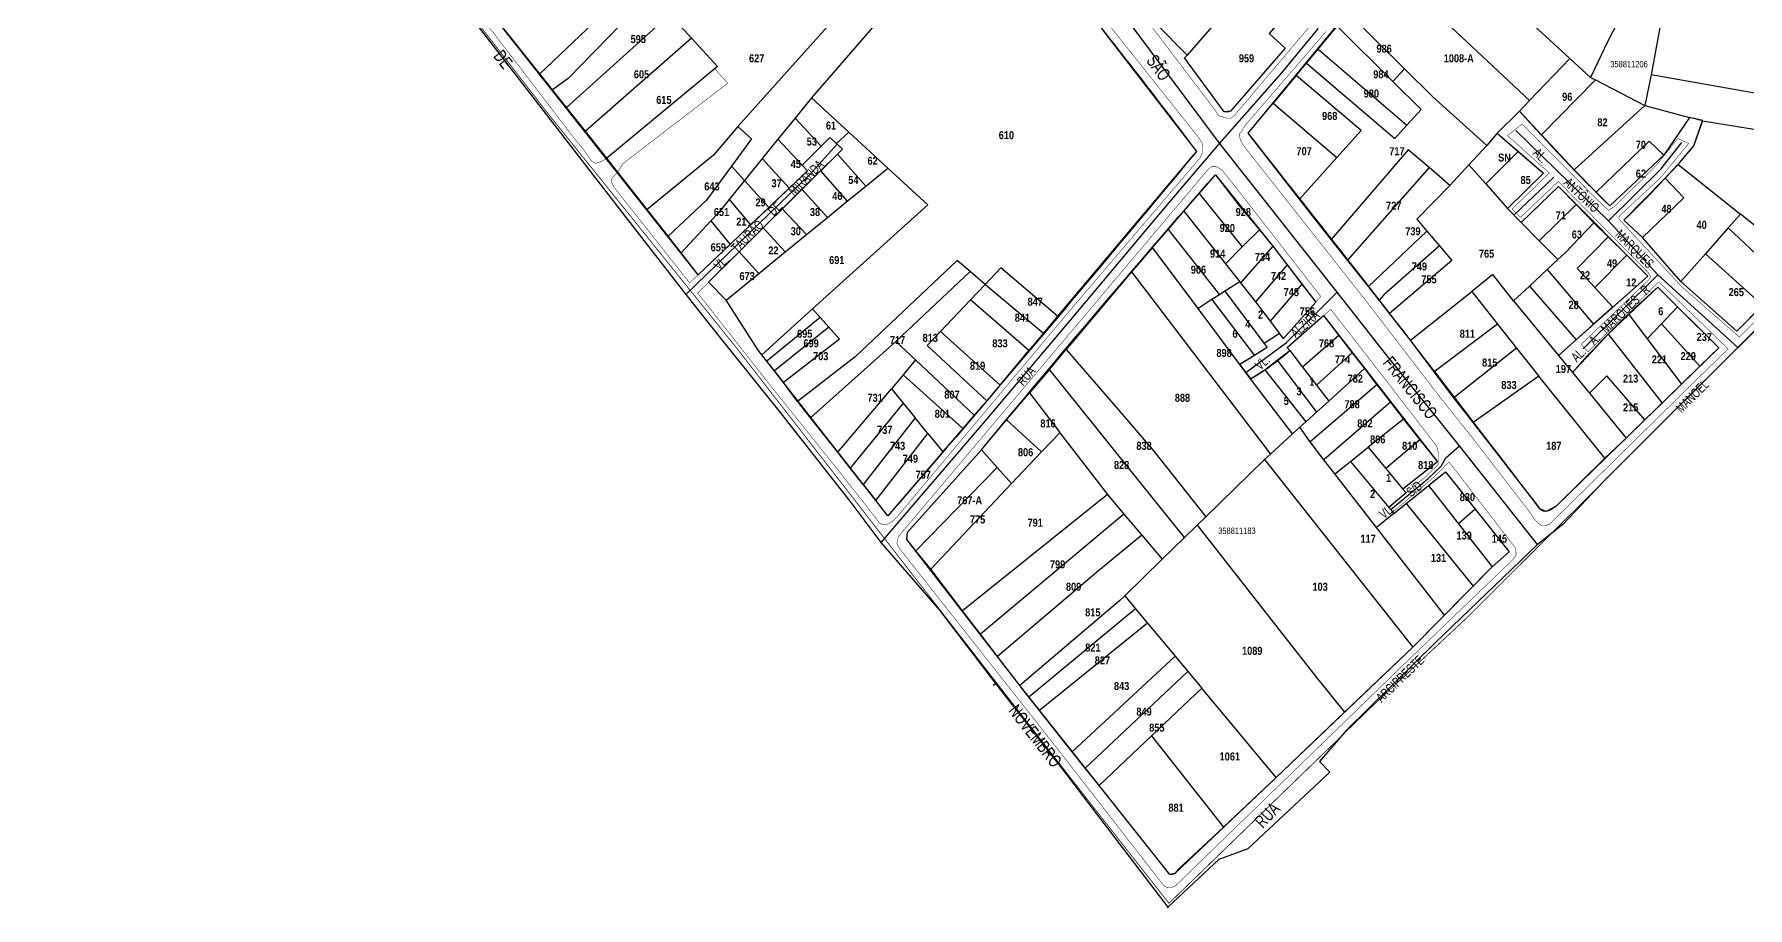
# Model space of a CAD drawing. Extents: x 200120 to 201962, y 4837541 to 4839252.
# Drawn here: x 200120 to 200655, y 4838276 to 4838549 of the extents above; entities that cross this region are included whole.
import ezdxf
from ezdxf.enums import TextEntityAlignment as Align

# ---------------------------------------------------------------- set-up
doc = ezdxf.new("R2010")
doc.units = 0
doc.header["$LTSCALE"] = 3
doc.header["$MEASUREMENT"] = 0
doc.linetypes.add('PHANTOMX2', pattern=[5, 2.5, -0.5, 0.5, -0.5, 0.5, -0.5])
for name, color, linetype in [('CD-MALHA-LOTES', 40, 'CONTINUOUS'), ('CD_TXT_QUADRA', 7, 'CONTINUOUS'), ('LM-LIM-SETOR-FISCAL', 7, 'CONTINUOUS'), ('RU-QUADRAS', 210, 'CONTINUOUS'), ('SV-EIXO-RUA-N-PAV', 6, 'CONTINUOUS'), ('SV-EIXO-RUA-PAV', 20, 'CONTINUOUS'), ('SV-RUA-NAO-PAV-S-GUIA-C-GUIA', 7, 'PHANTOMX2'), ('SV-RUA-PAVIM-S-GUIA-C-GUIA', 7, 'CONTINUOUS'), ('SV-TXT-RUA-N-PAV-S-GUIA-C-GUIA', 7, 'CONTINUOUS'), ('SV-TXT-RUA-PAV-S-GUIA-C-GUIA', 7, 'CONTINUOUS'), ('SV-VIAS-EM-CONSTR', 7, 'CONTINUOUS'), ('Th_NmrPort', 1, 'CONTINUOUS')]:
    doc.layers.add(name, color=color, linetype=linetype)
doc.styles.add('ARIAL', font='ARIAL.TTF')
doc.styles.get("Standard").update_dxf_attribs({"font": 'swisscbo.ttf'})
doc.linetypes.add('Limite', pattern='A,20,-3,[130,ltypeshp.shx,S=6.35,R=0,X=0,Y=0],-3,20', length=46)

msp = doc.modelspace()

# ---------------------------------------------------------------- linework, layer by layer
at = {"layer": 'CD-MALHA-LOTES', "linetype": 'Continuous'}
for p, q in [((200419.48, 4838594.14), (200362.97, 4838528.96)), ((200388.71, 4838574.35), (200339.98, 4838519.97)), ((200314.74, 4838571.3), (200278.13, 4838536.49)), ((200543.22, 4838569.46), (200587.32, 4838528.11)), ((200318.55, 4838567.39), (200286.97, 4838534.94)), ((200318.71, 4838554.97), (200286.51, 4838525.97)), ((200318.71, 4838554.97), (200325.57, 4838547.55)), ((200489.4, 4838552.7), (200480.41, 4838542.25)), ((200530.65, 4838555.44), (200548.26, 4838538.01)), ((200586.15, 4838553.88), (200599.91, 4838541.27)), ((200617.32, 4838557.29), (200611.9, 4838546.87)), ((200629.17, 4838557.11), (200625.28, 4838536.18)), ((200278.13, 4838536.49), (200267.05, 4838550.35)), ((200325.57, 4838547.55), (200292.39, 4838518.57)), ((200325.57, 4838547.55), (200333.7, 4838538.74)), ((200453.92, 4838550.19), (200483.26, 4838512.21)), ((200480.41, 4838542.25), (200470.34, 4838552.41)), ((200505.99, 4838549.01), (200510.95, 4838544.43)), ((200521.26, 4838544.18), (200527.23, 4838551.34)), ((200527.23, 4838551.34), (200544.57, 4838534.1)), ((200479.58, 4838541.48), (200480.41, 4838542.25)), ((200510.95, 4838544.43), (200493.94, 4838524.76)), ((200517.64, 4838539.82), (200521.26, 4838544.18)), ((200521.26, 4838544.18), (200549.03, 4838520.4)), ((200611.9, 4838546.87), (200606.38, 4838535.34)), ((200282.1, 4838531.5), (200278.13, 4838536.49)), ((200333.7, 4838538.74), (200299.09, 4838510.13)), ((200491.91, 4838524.58), (200479.58, 4838541.48)), ((200514.38, 4838535.91), (200517.64, 4838539.82)), ((200517.64, 4838539.82), (200545.29, 4838516.27)), ((200544.57, 4838534.1), (200548.26, 4838538.01)), ((200548.26, 4838538.01), (200557.08, 4838529.28)), ((200599.91, 4838541.27), (200587.32, 4838528.11)), ((200599.91, 4838541.27), (200606.38, 4838535.34)), ((200286.97, 4838534.94), (200282.1, 4838531.5)), ((200286.51, 4838525.97), (200282.1, 4838531.5)), ((200514.38, 4838535.91), (200507.23, 4838527.33)), ((200534.69, 4838518.74), (200514.38, 4838535.91)), ((200553.45, 4838525.28), (200544.57, 4838534.1)), ((200607.88, 4838534.54), (200591.1, 4838517.37)), ((200606.38, 4838535.34), (200607.88, 4838534.54)), ((200607.88, 4838534.54), (200623.39, 4838526.58)), ((200625.28, 4838536.18), (200623.39, 4838526.58)), ((200698.87, 4838523.05), (200625.28, 4838536.18)), ((200292.39, 4838518.57), (200286.51, 4838525.97)), ((200362.97, 4838528.96), (200357.87, 4838522.65)), ((200374.64, 4838518.24), (200362.97, 4838528.96)), ((200499.41, 4838517.94), (200507.23, 4838527.33)), ((200507.23, 4838527.33), (200527.1, 4838510.31)), ((200557.08, 4838529.28), (200574.03, 4838514.09)), ((200587.32, 4838528.11), (200584.18, 4838524.83)), ((200623.39, 4838526.58), (200601.26, 4838506.43)), ((200623.39, 4838526.58), (200637.29, 4838522.8)), ((200357.87, 4838522.65), (200352.55, 4838516.06)), ((200357.87, 4838522.65), (200366.07, 4838513.87)), ((200493.01, 4838524.49), (200491.91, 4838524.58)), ((200493.94, 4838524.76), (200493.01, 4838524.49)), ((200545.29, 4838516.27), (200549.03, 4838520.4)), ((200549.03, 4838520.4), (200553.45, 4838525.28)), ((200584.18, 4838524.83), (200577.23, 4838517.9)), ((200591.1, 4838517.37), (200584.18, 4838524.83)), ((200637.29, 4838522.8), (200629.28, 4838511.03)), ((200641.4, 4838521.82), (200637.29, 4838522.8)), ((200638.67, 4838513.93), (200641.4, 4838521.82)), ((200641.4, 4838521.82), (200695.64, 4838512.85)), ((200299.09, 4838510.13), (200292.39, 4838518.57)), ((200339.98, 4838519.97), (200332.43, 4838511.05)), ((200344.26, 4838516.16), (200338.01, 4838507.65)), ((200339.98, 4838519.97), (200344.26, 4838516.16)), ((200352.55, 4838516.06), (200347.64, 4838509.99)), ((200352.55, 4838516.06), (200360.08, 4838507.96)), ((200368.77, 4838516.53), (200366.07, 4838513.87)), ((200370.83, 4838514.74), (200368.77, 4838516.53)), ((200374.64, 4838518.24), (200370.83, 4838514.74)), ((200386.86, 4838507.01), (200374.64, 4838518.24)), ((200515.44, 4838497.35), (200499.41, 4838517.94)), ((200527.1, 4838510.31), (200534.69, 4838518.74)), ((200577.23, 4838517.9), (200574.03, 4838514.09)), ((200577.23, 4838517.9), (200583.79, 4838512.17)), ((200601.26, 4838506.43), (200591.1, 4838517.37)), ((200624.65, 4838515.43), (200608.16, 4838499.55)), ((200629.28, 4838511.03), (200624.65, 4838515.43)), ((200311.7, 4838494.12), (200299.09, 4838510.13)), ((200332.43, 4838511.05), (200311.7, 4838494.12)), ((200347.64, 4838509.99), (200342.1, 4838503.13)), ((200347.64, 4838509.99), (200356.09, 4838500.76)), ((200366.07, 4838513.87), (200360.08, 4838507.96)), ((200365.79, 4838506.12), (200371.11, 4838511.41)), ((200372.66, 4838512.95), (200370.83, 4838514.74)), ((200371.11, 4838511.41), (200372.66, 4838512.95)), ((200371.11, 4838511.41), (200379.98, 4838501.39)), ((200481.59, 4838510.28), (200439.9, 4838460.82)), ((200483.26, 4838512.21), (200481.59, 4838510.28)), ((200527.1, 4838510.31), (200515.44, 4838497.35)), ((200549.45, 4838512.73), (200525.35, 4838484.72)), ((200555.97, 4838507.16), (200549.45, 4838512.73)), ((200574.03, 4838514.09), (200568.39, 4838508)), ((200583.79, 4838512.17), (200573.63, 4838502.07)), ((200583.79, 4838512.17), (200591.71, 4838505.48)), ((200612.37, 4838495.21), (200629.28, 4838511.03)), ((200633.75, 4838508.19), (200638.67, 4838513.93)), ((200338.01, 4838507.65), (200330.21, 4838497.04)), ((200338.01, 4838507.65), (200342.1, 4838503.13)), ((200361.76, 4838506.15), (200356.09, 4838500.76)), ((200360.03, 4838500.4), (200365.79, 4838506.12)), ((200360.08, 4838507.96), (200361.76, 4838506.15)), ((200365.79, 4838506.12), (200374.2, 4838496.67)), ((200379.98, 4838501.39), (200386.86, 4838507.01)), ((200386.86, 4838507.01), (200399.32, 4838495.56)), ((200484.08, 4838499.07), (200489.17, 4838504.95)), ((200489.17, 4838504.95), (200496.79, 4838495.06)), ((200555.97, 4838507.16), (200530.5, 4838478.25)), ((200562.47, 4838501.6), (200555.97, 4838507.16)), ((200568.39, 4838508), (200562.47, 4838501.6)), ((200573.63, 4838502.07), (200568.39, 4838508)), ((200591.71, 4838505.48), (200580.42, 4838494.38)), ((200608.16, 4838499.55), (200601.26, 4838506.43)), ((200629.73, 4838503.86), (200633.75, 4838508.19)), ((200633.75, 4838508.19), (200653.2, 4838492.67)), ((200342.1, 4838503.13), (200337.33, 4838497.22)), ((200342.1, 4838503.13), (200349.71, 4838494.71)), ((200356.09, 4838500.76), (200349.71, 4838494.71)), ((200353.9, 4838494.31), (200360.03, 4838500.4)), ((200360.03, 4838500.4), (200367.99, 4838491.59)), ((200374.2, 4838496.67), (200379.98, 4838501.39)), ((200479.29, 4838493.54), (200484.08, 4838499.07)), ((200484.08, 4838499.07), (200497.6, 4838482.39)), ((200562.47, 4838501.6), (200558.08, 4838497.12)), ((200573.63, 4838502.07), (200580.42, 4838494.38)), ((200584.67, 4838490.07), (200596.32, 4838501.25)), ((200596.32, 4838501.25), (200601.87, 4838495.6)), ((200608.16, 4838499.55), (200612.37, 4838495.21)), ((200616.81, 4838490.75), (200629.73, 4838503.86)), ((200629.73, 4838503.86), (200635.52, 4838497.68)), ((200318.26, 4838485.72), (200311.7, 4838494.12)), ((200330.21, 4838497.04), (200318.26, 4838485.72)), ((200337.33, 4838497.22), (200333.85, 4838492.91)), ((200337.33, 4838497.22), (200343.98, 4838489.28)), ((200349.71, 4838494.71), (200343.98, 4838489.28)), ((200347.95, 4838488.39), (200353.9, 4838494.31)), ((200353.9, 4838494.31), (200361.47, 4838486.26)), ((200399.32, 4838495.56), (200363.36, 4838463.06)), ((200367.99, 4838491.59), (200374.2, 4838496.67)), ((200496.79, 4838495.06), (200502.93, 4838487.7)), ((200521.35, 4838489.76), (200515.44, 4838497.35)), ((200558.08, 4838497.12), (200552.14, 4838491.1)), ((200580.42, 4838494.38), (200584.67, 4838490.07)), ((200601.87, 4838495.6), (200590.33, 4838484.34)), ((200601.87, 4838495.6), (200607.44, 4838489.91)), ((200635.52, 4838497.68), (200622.56, 4838485.36)), ((200331.62, 4838490.52), (200322.33, 4838480.51)), ((200333.85, 4838492.91), (200331.62, 4838490.52)), ((200331.62, 4838490.52), (200337.57, 4838483.2)), ((200343.98, 4838489.28), (200337.57, 4838483.2)), ((200340.37, 4838480.86), (200347.95, 4838488.39)), ((200347.95, 4838488.39), (200354.8, 4838480.82)), ((200361.47, 4838486.26), (200367.99, 4838491.59)), ((200474.39, 4838487.88), (200479.29, 4838493.54)), ((200479.29, 4838493.54), (200492.33, 4838477.14)), ((200525.35, 4838484.72), (200521.35, 4838489.76)), ((200552.14, 4838491.1), (200555.29, 4838487.37)), ((200584.67, 4838490.07), (200590.33, 4838484.34)), ((200607.44, 4838489.91), (200598.47, 4838480.54)), ((200607.44, 4838489.91), (200611.85, 4838485.55)), ((200622.56, 4838485.36), (200616.81, 4838490.75)), ((200649.42, 4838488.39), (200642.24, 4838480.26)), ((200653.2, 4838492.67), (200649.42, 4838488.39)), ((200649.42, 4838488.39), (200667.34, 4838471.44)), ((200657.77, 4838489.02), (200653.2, 4838492.67)), ((200322.33, 4838480.51), (200318.26, 4838485.72)), ((200337.57, 4838483.2), (200327.59, 4838473.73)), ((200354.8, 4838480.82), (200361.47, 4838486.26)), ((200469.54, 4838482.27), (200474.39, 4838487.88)), ((200474.39, 4838487.88), (200490.44, 4838467.46)), ((200502.93, 4838487.7), (200497.6, 4838482.39)), ((200502.93, 4838487.7), (200507.17, 4838482.61)), ((200530.5, 4838478.25), (200525.35, 4838484.72)), ((200555.29, 4838487.37), (200536.98, 4838470.05)), ((200555.29, 4838487.37), (200559.17, 4838482.76)), ((200590.33, 4838484.34), (200596.13, 4838478.45)), ((200611.85, 4838485.55), (200602.24, 4838475.69)), ((200611.85, 4838485.55), (200617.69, 4838479.78)), ((200634.63, 4838471.65), (200622.56, 4838485.36)), ((200327.59, 4838473.73), (200322.33, 4838480.51)), ((200330.84, 4838471.38), (200340.37, 4838480.86)), ((200340.37, 4838480.86), (200346.56, 4838474.08)), ((200346.56, 4838474.08), (200354.8, 4838480.82)), ((200408.53, 4838478.2), (200376.65, 4838448.13)), ((200412.59, 4838474.73), (200408.53, 4838478.2)), ((200469.54, 4838482.27), (200462.95, 4838474.66)), ((200483.76, 4838463.21), (200469.54, 4838482.27)), ((200497.6, 4838482.39), (200492.33, 4838477.14)), ((200507.17, 4838482.61), (200497.08, 4838471.17)), ((200507.17, 4838482.61), (200511.6, 4838476.78)), ((200534.09, 4838473.73), (200530.5, 4838478.25)), ((200559.17, 4838482.76), (200541.84, 4838467.47)), ((200563.05, 4838478.16), (200543.62, 4838461.57)), ((200559.17, 4838482.76), (200563.05, 4838478.16)), ((200596.13, 4838478.45), (200592.81, 4838475.34)), ((200598.47, 4838480.54), (200596.13, 4838478.45)), ((200617.69, 4838479.78), (200607.67, 4838469.74)), ((200617.69, 4838479.78), (200624.29, 4838473.26)), ((200642.24, 4838480.26), (200634.63, 4838471.65)), ((200642.24, 4838480.26), (200660.12, 4838464.27)), ((200336.34, 4838465.73), (200346.56, 4838474.08)), ((200412.59, 4838474.73), (200389.38, 4838452.84)), ((200417.3, 4838470.72), (200412.59, 4838474.73)), ((200422.16, 4838475.84), (200417.3, 4838470.72)), ((200439.9, 4838460.82), (200422.16, 4838475.84)), ((200462.95, 4838474.66), (200442.62, 4838450.39)), ((200462.95, 4838474.66), (200506.38, 4838417.7)), ((200492.33, 4838477.14), (200496.82, 4838471.5)), ((200511.6, 4838476.78), (200501.67, 4838465.22)), ((200511.6, 4838476.78), (200516.17, 4838470.75)), ((200536.98, 4838470.05), (200534.09, 4838473.73)), ((200575.88, 4838473.77), (200569.27, 4838468.49)), ((200582.34, 4838465.61), (200575.88, 4838473.77)), ((200592.81, 4838475.34), (200587.31, 4838470.18)), ((200592.81, 4838475.34), (200607.3, 4838458.24)), ((200602.24, 4838475.69), (200607.67, 4838469.74)), ((200624.29, 4838473.26), (200613.31, 4838463.55)), ((200336.34, 4838465.73), (200330.84, 4838471.38)), ((200417.3, 4838470.72), (200412.7, 4838465.88)), ((200417.3, 4838470.72), (200417.54, 4838470.51)), ((200417.54, 4838470.51), (200435.45, 4838455.49)), ((200490.44, 4838467.46), (200488.06, 4838465.95)), ((200492.16, 4838468.55), (200490.44, 4838467.46)), ((200496.82, 4838471.5), (200492.16, 4838468.55)), ((200492.16, 4838468.55), (200504.43, 4838452.2)), ((200496.82, 4838471.5), (200497.08, 4838471.17)), ((200497.08, 4838471.17), (200501.67, 4838465.22)), ((200516.17, 4838470.75), (200506.25, 4838459.27)), ((200516.17, 4838470.75), (200520.54, 4838465.16)), ((200540.3, 4838465.81), (200536.98, 4838470.05)), ((200541.84, 4838467.47), (200540.3, 4838465.81)), ((200550.14, 4838453.24), (200569.27, 4838468.49)), ((200569.27, 4838468.49), (200577.34, 4838458.28)), ((200587.31, 4838470.18), (200582.34, 4838465.61)), ((200587.31, 4838470.18), (200601.84, 4838453.41)), ((200607.67, 4838469.74), (200613.31, 4838463.55)), ((200618.32, 4838461.26), (200627.36, 4838469.79)), ((200627.36, 4838469.79), (200633.53, 4838463.68)), ((200652.07, 4838456.09), (200634.63, 4838471.65)), ((200346.39, 4838450.13), (200336.34, 4838465.73)), ((200363.36, 4838463.06), (200347.5, 4838448.72)), ((200363.36, 4838463.06), (200365.74, 4838460.39)), ((200412.7, 4838465.88), (200403.28, 4838455.96)), ((200430.95, 4838450.09), (200412.7, 4838465.88)), ((200488.06, 4838465.95), (200483.76, 4838463.21)), ((200496.84, 4838445.68), (200483.76, 4838463.21)), ((200488.06, 4838465.95), (200501.37, 4838448.49)), ((200501.67, 4838465.22), (200506.25, 4838459.27)), ((200520.54, 4838465.16), (200510.47, 4838453.8)), ((200543.62, 4838461.57), (200540.3, 4838465.81)), ((200550.14, 4838453.24), (200543.62, 4838461.57)), ((200582.34, 4838465.61), (200596.34, 4838448.55)), ((200613.31, 4838463.55), (200607.3, 4838458.24)), ((200633.53, 4838463.68), (200628.51, 4838458.43)), ((200633.53, 4838463.68), (200646.43, 4838450.91)), ((200660.12, 4838464.27), (200652.07, 4838456.09)), ((200365.74, 4838460.39), (200349.11, 4838446.69)), ((200368.45, 4838457.34), (200351.42, 4838443.75)), ((200365.74, 4838460.39), (200368.45, 4838457.34)), ((200368.45, 4838457.34), (200371.8, 4838453.58)), ((200439.9, 4838460.82), (200435.45, 4838455.49)), ((200506.25, 4838459.27), (200509.25, 4838455.38)), ((200511.57, 4838451.03), (200522.98, 4838460.97)), ((200522.98, 4838460.97), (200527.76, 4838454.78)), ((200577.34, 4838458.28), (200557.58, 4838443.42)), ((200577.34, 4838458.28), (200583.27, 4838450.78)), ((200607.3, 4838458.24), (200601.84, 4838453.41)), ((200611.91, 4838455.21), (200618.32, 4838461.26)), ((200618.32, 4838461.26), (200624.04, 4838453.74)), ((200628.51, 4838458.43), (200624.04, 4838453.74)), ((200628.51, 4838458.43), (200640.54, 4838445.17)), ((200371.8, 4838453.58), (200354.29, 4838440.1)), ((200389.38, 4838452.84), (200362.67, 4838429.09)), ((200389.38, 4838452.84), (200395.49, 4838447.1)), ((200403.28, 4838455.96), (200399.16, 4838451.63)), ((200399.16, 4838451.63), (200417.74, 4838434.39)), ((200403.28, 4838455.96), (200421.91, 4838439.24)), ((200435.45, 4838455.49), (200430.95, 4838450.09)), ((200505.37, 4838450.98), (200501.37, 4838448.49)), ((200509.25, 4838455.38), (200504.43, 4838452.2)), ((200504.43, 4838452.2), (200505.37, 4838450.98)), ((200510.47, 4838453.8), (200509.25, 4838455.38)), ((200512.47, 4838450.03), (200511.57, 4838451.03)), ((200527.76, 4838454.78), (200516.45, 4838444.84)), ((200527.76, 4838454.78), (200531.95, 4838449.36)), ((200557.58, 4838443.42), (200550.14, 4838453.24)), ((200601.84, 4838453.41), (200596.34, 4838448.55)), ((200600.7, 4838443.23), (200611.91, 4838455.21)), ((200611.91, 4838455.21), (200628.72, 4838433.65)), ((200624.04, 4838453.74), (200634.82, 4838439.6)), ((200646.43, 4838450.91), (200640.54, 4838445.17)), ((200347.5, 4838448.72), (200346.39, 4838450.13)), ((200349.11, 4838446.69), (200347.5, 4838448.72)), ((200351.42, 4838443.75), (200349.11, 4838446.69)), ((200376.65, 4838448.13), (200358.67, 4838434.18)), ((200395.49, 4838447.1), (200391.7, 4838442.45)), ((200395.49, 4838447.1), (200413.84, 4838429.86)), ((200421.91, 4838439.24), (200430.95, 4838450.09)), ((200437.33, 4838444.13), (200442.62, 4838450.39)), ((200442.62, 4838450.39), (200462.03, 4838427.87)), ((200501.37, 4838448.49), (200496.84, 4838445.68)), ((200500.16, 4838441.23), (200496.84, 4838445.68)), ((200504.59, 4838444.01), (200508.51, 4838447)), ((200508.51, 4838447), (200512.47, 4838450.03)), ((200508.51, 4838447), (200520.77, 4838430.79)), ((200512.47, 4838450.03), (200516.45, 4838444.84)), ((200531.95, 4838449.36), (200520.72, 4838439.28)), ((200531.95, 4838449.36), (200535.76, 4838444.42)), ((200583.27, 4838450.78), (200563.71, 4838435.33)), ((200583.27, 4838450.78), (200590.26, 4838442.06)), ((200596.34, 4838448.55), (200600.7, 4838443.23)), ((200354.16, 4838440.28), (200351.42, 4838443.75)), ((200354.22, 4838440.2), (200354.16, 4838440.28)), ((200354.29, 4838440.1), (200354.22, 4838440.2)), ((200358.67, 4838434.18), (200354.29, 4838440.1)), ((200391.7, 4838442.45), (200387.99, 4838438.07)), ((200391.7, 4838442.45), (200410.27, 4838425.71)), ((200437.33, 4838444.13), (200431.16, 4838436.86)), ((200479.5, 4838391.64), (200437.33, 4838444.13)), ((200500.16, 4838441.23), (200504.59, 4838444.01)), ((200513.32, 4838424.01), (200500.16, 4838441.23)), ((200504.59, 4838444.01), (200517.48, 4838427.8)), ((200516.45, 4838444.84), (200520.72, 4838439.28)), ((200524.58, 4838434.25), (200535.76, 4838444.42)), ((200535.76, 4838444.42), (200539.67, 4838439.36)), ((200563.71, 4838435.33), (200557.58, 4838443.42)), ((200590.26, 4838442.06), (200569.71, 4838427.6)), ((200610.8, 4838416.42), (200590.26, 4838442.06)), ((200600.7, 4838443.23), (200606.04, 4838436.72)), ((200611.47, 4838442.12), (200606.04, 4838436.72)), ((200623.36, 4838428.43), (200611.47, 4838442.12)), ((200640.54, 4838445.17), (200634.82, 4838439.6)), ((200371.21, 4838418.28), (200387.99, 4838438.07)), ((200387.99, 4838438.07), (200391.63, 4838433.61)), ((200421.78, 4838439.08), (200417.74, 4838434.39)), ((200421.91, 4838439.24), (200421.78, 4838439.08)), ((200423.97, 4838428.37), (200431.16, 4838436.86)), ((200431.16, 4838436.86), (200440.23, 4838424.85)), ((200539.67, 4838439.36), (200518.79, 4838421.51)), ((200520.72, 4838439.28), (200524.58, 4838434.25)), ((200539.67, 4838439.36), (200543.87, 4838433.92)), ((200569.71, 4838427.6), (200563.71, 4838435.33)), ((200606.04, 4838436.72), (200617.52, 4838422.73)), ((200634.82, 4838439.6), (200628.72, 4838433.65)), ((200358.95, 4838433.8), (200358.67, 4838434.18)), ((200362.67, 4838429.09), (200358.95, 4838433.8)), ((200391.63, 4838433.61), (200375.11, 4838413.34)), ((200391.63, 4838433.61), (200395.38, 4838429.01)), ((200413.84, 4838429.86), (200410.27, 4838425.71)), ((200417.74, 4838434.39), (200413.84, 4838429.86)), ((200520.77, 4838430.79), (200517.48, 4838427.8)), ((200524.58, 4838434.25), (200520.77, 4838430.79)), ((200543.87, 4838433.92), (200523.08, 4838415.97)), ((200543.87, 4838433.92), (200547.92, 4838428.67)), ((200628.72, 4838433.65), (200623.36, 4838428.43)), ((200371.21, 4838418.28), (200362.67, 4838429.09)), ((200395.38, 4838429.01), (200379.12, 4838408.26)), ((200383.11, 4838403.2), (200399.31, 4838424.18)), ((200399.31, 4838424.18), (200395.38, 4838429.01)), ((200399.31, 4838424.18), (200404, 4838418.43)), ((200410.27, 4838425.71), (200404.33, 4838418.81)), ((200416.08, 4838419.07), (200423.97, 4838428.37)), ((200423.97, 4838428.37), (200434.9, 4838418.39)), ((200434.9, 4838418.39), (200440.58, 4838424.39)), ((200440.23, 4838424.85), (200440.58, 4838424.39)), ((200440.58, 4838424.39), (200455.44, 4838405.1)), ((200462.03, 4838427.87), (200469.91, 4838418.66)), ((200515.61, 4838426.09), (200513.32, 4838424.01)), ((200517.48, 4838427.8), (200515.61, 4838426.09)), ((200518.79, 4838421.51), (200515.61, 4838426.09)), ((200547.92, 4838428.67), (200536.91, 4838419.83)), ((200547.92, 4838428.67), (200553.1, 4838422.14)), ((200589.69, 4838401.88), (200569.71, 4838427.6)), ((200623.36, 4838428.43), (200617.52, 4838422.73)), ((200393.04, 4838393.37), (200416.08, 4838419.07)), ((200404.33, 4838418.81), (200404, 4838418.43)), ((200416.08, 4838419.07), (200421.02, 4838413.56)), ((200513.32, 4838424.01), (200506.38, 4838417.7)), ((200523.08, 4838415.97), (200518.79, 4838421.51)), ((200531.41, 4838415.42), (200536.91, 4838419.83)), ((200536.91, 4838419.83), (200542.4, 4838413.26)), ((200553.1, 4838422.14), (200542.4, 4838413.26)), ((200553.1, 4838422.14), (200558.58, 4838415.29)), ((200617.52, 4838422.73), (200610.8, 4838416.42)), ((200375.11, 4838413.34), (200371.21, 4838418.28)), ((200379.12, 4838408.26), (200375.11, 4838413.34)), ((200404, 4838418.43), (200386.89, 4838398.42)), ((200421.02, 4838413.56), (200395.56, 4838387.55)), ((200421.02, 4838413.56), (200425.54, 4838408.49)), ((200425.54, 4838408.49), (200434.9, 4838418.39)), ((200469.91, 4838418.66), (200486.17, 4838398.13)), ((200486.17, 4838398.13), (200504.57, 4838416.05)), ((200506.38, 4838417.7), (200504.57, 4838416.05)), ((200504.57, 4838416.05), (200550.85, 4838357.43)), ((200526.54, 4838411.51), (200523.08, 4838415.97)), ((200526.54, 4838411.51), (200531.41, 4838415.42)), ((200531.41, 4838415.42), (200543.35, 4838401.09)), ((200558.58, 4838415.29), (200547.79, 4838406.81)), ((200610.8, 4838416.42), (200595.64, 4838401.43)), ((200379.12, 4838408.26), (200383.11, 4838403.2)), ((200425.54, 4838408.49), (200400.25, 4838381.76)), ((200539.5, 4838394.79), (200526.54, 4838411.51)), ((200542.4, 4838413.26), (200547.79, 4838406.81)), ((200555.72, 4838407.86), (200561.06, 4838412.17)), ((200561.06, 4838412.17), (200570.35, 4838400.51)), ((200386.89, 4838398.42), (200383.11, 4838403.2)), ((200455.44, 4838405.1), (200410.23, 4838368.74)), ((200455.44, 4838405.1), (200460.61, 4838399)), ((200548.82, 4838405.58), (200543.35, 4838401.09)), ((200547.79, 4838406.81), (200548.82, 4838405.58)), ((200548.75, 4838402.25), (200555.72, 4838407.86)), ((200555.72, 4838407.86), (200565.08, 4838395.95)), ((200460.61, 4838399), (200415.8, 4838361.46)), ((200460.61, 4838399), (200466.19, 4838392.42)), ((200486.17, 4838398.13), (200483.48, 4838395.51)), ((200544.95, 4838399.18), (200539.5, 4838394.79)), ((200543.35, 4838401.09), (200544.95, 4838399.18)), ((200544.95, 4838399.18), (200548.75, 4838402.25)), ((200548.75, 4838402.25), (200569.74, 4838376.49)), ((200570.35, 4838400.51), (200565.08, 4838395.95)), ((200570.35, 4838400.51), (200580.92, 4838387.24)), ((200590.51, 4838400.64), (200589.69, 4838401.88)), ((200591.58, 4838399.89), (200590.51, 4838400.64)), ((200592.48, 4838399.83), (200591.58, 4838399.89)), ((200593.75, 4838400.22), (200592.48, 4838399.83)), ((200595.64, 4838401.43), (200593.75, 4838400.22)), ((200392.77, 4838391), (200393.04, 4838393.37)), ((200466.19, 4838392.42), (200452.74, 4838381.32)), ((200466.19, 4838392.42), (200472.57, 4838384.89)), ((200483.29, 4838395.32), (200479.5, 4838391.64)), ((200483.48, 4838395.51), (200483.29, 4838395.32)), ((200483.48, 4838395.51), (200520.82, 4838347.94)), ((200560.73, 4838367.4), (200539.5, 4838394.79)), ((200565.08, 4838395.95), (200575.68, 4838382.48)), ((200395.56, 4838387.55), (200392.77, 4838391)), ((200400.25, 4838381.76), (200395.56, 4838387.55)), ((200472.57, 4838384.89), (200479.5, 4838391.64)), ((200580.92, 4838387.24), (200575.68, 4838382.48)), ((200410.23, 4838368.74), (200400.25, 4838381.76)), ((200452.74, 4838381.32), (200421.14, 4838354.48)), ((200472.57, 4838384.89), (200460.85, 4838373.48)), ((200575.68, 4838382.48), (200569.74, 4838376.49)), ((200569.74, 4838376.49), (200560.73, 4838367.4)), ((200459.32, 4838371.99), (200428.06, 4838345.44)), ((200460.85, 4838373.48), (200459.32, 4838371.99)), ((200460.85, 4838373.48), (200464.25, 4838369.42)), ((200415.8, 4838361.46), (200410.23, 4838368.74)), ((200464.25, 4838369.42), (200430.92, 4838341.84)), ((200464.25, 4838369.42), (200467.98, 4838364.95)), ((200550.85, 4838357.43), (200560.73, 4838367.4)), ((200421.14, 4838354.48), (200415.8, 4838361.46)), ((200467.98, 4838364.95), (200434.21, 4838337.7)), ((200467.98, 4838364.95), (200476.59, 4838354.63)), ((200428.06, 4838345.44), (200421.14, 4838354.48)), ((200476.59, 4838354.63), (200444.48, 4838324.79)), ((200476.59, 4838354.63), (200480.58, 4838349.85)), ((200550.85, 4838357.43), (200529.54, 4838337.1)), ((200480.58, 4838349.85), (200448.54, 4838319.68)), ((200480.58, 4838349.85), (200484.9, 4838344.68)), ((200430.92, 4838341.84), (200428.06, 4838345.44)), ((200484.9, 4838344.68), (200469.19, 4838329.79)), ((200508.21, 4838316.76), (200484.9, 4838344.68)), ((200520.82, 4838347.94), (200529.54, 4838337.1)), ((200434.21, 4838337.7), (200430.92, 4838341.84)), ((200444.48, 4838324.79), (200434.21, 4838337.7)), ((200529.54, 4838337.1), (200508.21, 4838316.76)), ((200469.19, 4838329.79), (200452.83, 4838314.29)), ((200469.19, 4838329.79), (200491.7, 4838301.27)), ((200448.54, 4838319.68), (200444.48, 4838324.79)), ((200452.83, 4838314.29), (200448.54, 4838319.68)), ((200474.98, 4838286.45), (200452.83, 4838314.29)), ((200508.21, 4838316.76), (200491.7, 4838301.27)), ((200491.7, 4838301.27), (200477.67, 4838288.1)), ((200475.56, 4838286.39), (200474.98, 4838286.45)), ((200476.48, 4838286.76), (200475.56, 4838286.39)), ((200477.67, 4838288.1), (200476.48, 4838286.76))]:
    msp.add_line(p, q, dxfattribs=at)
at = {"layer": 'LM-LIM-SETOR-FISCAL', "linetype": 'Limite', "ltscale": 0.1, "const_width": 0.25}
msp.add_lwpolyline([(200677.48, 4838475.78), (200616.89, 4838415.61), (200567.59, 4838366.46), (200538.85, 4838339.64), (200474.68, 4838277.46), (200451.89, 4838306.44), (200424.81, 4838341.19), (200339.74, 4838450.68), (200280.38, 4838524.43), (200272.71, 4838534.36), (200219, 4838603.41), (200211.93, 4838612.21), (200187.04, 4838641.56), (200147.9, 4838694.22), (200120.41, 4838727.26), (200277.75, 4838820.33), (200391.56, 4838887.08)], dxfattribs=at)
at = {"layer": 'RU-QUADRAS', "color": 6, "linetype": 'Continuous'}
for points in [[(200470.34, 4838552.41), (200518.42, 4838610.18), (200540.33, 4838590.18, -0.366842), (200539.87, 4838588.21), (200505.99, 4838549.01), (200510.95, 4838544.43), (200493.94, 4838524.76), (200491.91, 4838524.58), (200479.58, 4838541.48), (200480.41, 4838542.25)], [(200392.77, 4838391), (200393.04, 4838393.37), (200416.08, 4838419.07, -0.006502), (200489.17, 4838504.95), (200507.17, 4838482.61), (200520.54, 4838465.16), (200510.47, 4838453.8), (200509.25, 4838455.38), (200504.43, 4838452.2), (200505.37, 4838450.98), (200496.84, 4838445.68), (200500.16, 4838441.23, 0.046008), (200512.47, 4838450.03), (200511.57, 4838451.03), (200522.98, 4838460.97), (200558.58, 4838415.29), (200547.79, 4838406.81), (200548.82, 4838405.58), (200543.35, 4838401.09), (200544.95, 4838399.18), (200561.06, 4838412.17), (200580.92, 4838387.24), (200575.68, 4838382.48), (200550.85, 4838357.43), (200508.21, 4838316.76), (200476.48, 4838286.76), (200474.98, 4838286.45), (200428.06, 4838345.44)]]:
    msp.add_lwpolyline(points, format="xyb", close=True, dxfattribs=at)
for points in [[(200426.87, 4838583.31, -0.013553), (200483.26, 4838512.21, -0.005028), (200386.89, 4838398.42), (200346.39, 4838450.13), (200336.34, 4838465.73), (200330.84, 4838471.38), (200372.66, 4838512.95), (200368.77, 4838516.53), (200360.08, 4838507.96), (200361.76, 4838506.15), (200327.59, 4838473.73), (200236.53, 4838588.89)], [(200688.09, 4838492.08), (200652.07, 4838456.09), (200634.63, 4838471.65), (200622.56, 4838485.36), (200616.81, 4838490.75, 0.026043), (200638.67, 4838513.93), (200641.41, 4838521.83), (200637.29, 4838522.8), (200629.28, 4838511.03), (200612.37, 4838495.21, -0.016132), (200584.18, 4838524.83), (200577.23, 4838517.9), (200591.71, 4838505.48), (200580.39, 4838494.42), (200584.67, 4838490.07), (200596.32, 4838501.25), (200624.29, 4838473.26), (200596.34, 4838448.55), (200600.7, 4838443.23, -0.031087), (200627.36, 4838469.79), (200646.43, 4838450.91), (200595.64, 4838401.43), (200592.48, 4838399.83), (200590.51, 4838400.64, 0.005216), (200499.41, 4838517.94), (200533.37, 4838559)]]:
    msp.add_lwpolyline(points, format="xyb", dxfattribs=at)
at = {"layer": 'SV-EIXO-RUA-N-PAV'}
for points in [[(200543.96, 4838400.37), (200555.68, 4838410.13), (200559.69, 4838413.96), (200561.21, 4838416.5), (200565.48, 4838420.31)], [(200419.75, 4838345.55), (200420.46, 4838346.12)]]:
    msp.add_lwpolyline(points, dxfattribs=at)
at = {"layer": 'SV-EIXO-RUA-PAV'}
for points in [[(200589.84, 4838389.53), (200565.48, 4838420.31), (200541.99, 4838449.47), (200527.19, 4838468.24), (200490.5, 4838514.8), (200463.24, 4838551.34), (200429, 4838592.58), (200368.79, 4838674.06), (200356.19, 4838689.32), (200311.34, 4838745.75)], [(200687.25, 4838745.75), (200650.59, 4838702.78), (200620.72, 4838668.87), (200598.65, 4838641.99), (200576.58, 4838615.25), (200560.88, 4838598.16), (200557.93, 4838600.23), (200547.6, 4838587.84), (200535.21, 4838571.31), (200523.4, 4838558.33), (200521.04, 4838555.37), (200521.04, 4838550.36), (200509.83, 4838536.78), (200490.5, 4838514.8), (200473.09, 4838494.44), (200443.28, 4838458.88), (200417.9, 4838428.78), (200384.71, 4838390.12)], [(200772.91, 4838745.75), (200760.42, 4838702.47), (200753.18, 4838678.59), (200738.01, 4838629.32), (200723.9, 4838585.64), (200720.98, 4838576.26), (200716.74, 4838560.42), (200703.88, 4838523.9), (200695.99, 4838497.85), (200692.88, 4838491.01), (200688.1, 4838486.23), (200678, 4838475.43), (200665.07, 4838463.61), (200652.39, 4838450.99), (200631.97, 4838430.72), (200610.6, 4838409.35), (200597.73, 4838395.76), (200589.84, 4838389.53), (200557.89, 4838358.82), (200530.18, 4838331.53), (200521.67, 4838321.77)], [(200127.17, 4838716.38), (200159.92, 4838676.4), (200200.69, 4838624.76), (200216.12, 4838604.77), (200242.88, 4838572.02), (200275.94, 4838529.21), (200305.54, 4838490.95), (200323.78, 4838467.57), (200334.03, 4838454.59), (200353.24, 4838430.66), (200375.27, 4838402.64), (200384.71, 4838390.12), (200402.98, 4838368.95), (200420.46, 4838346.12), (200440.92, 4838319.99), (200474.29, 4838276.22), (200474.41, 4838276.08)], [(200652.39, 4838450.99), (200627.35, 4838473.7), (200612.01, 4838490.59), (200583.08, 4838518.74)], [(200612.01, 4838490.59), (200628.32, 4838506.71), (200634.92, 4838515.06)], [(200371.04, 4838514.53), (200362.6, 4838505.1), (200323.78, 4838467.57)], [(200594.95, 4838504.2), (200582.45, 4838492.32)], [(200627.35, 4838473.7), (200604.05, 4838450.6)], [(200498.67, 4838443.23), (200511.37, 4838452.6), (200527.19, 4838468.24)], [(200524.9, 4838318.39), (200499.42, 4838294.54)], [(200521.67, 4838321.77), (200524.9, 4838318.39)], [(200474.29, 4838276.22), (200490.35, 4838291.2), (200499.42, 4838294.54)], [(200474.29, 4838276.22), (200474.15, 4838276.09)]]:
    msp.add_lwpolyline(points, dxfattribs=at)
at = {"layer": 'SV-RUA-NAO-PAV-S-GUIA-C-GUIA', "const_width": 0.15}
for points in [[(200302.53, 4838505.84), (200304.07, 4838508.39), (200336.82, 4838533.51), (200332.66, 4838538.19), (200302.34, 4838512.72), (200299.09, 4838510.17)], [(200558.32, 4838420.2), (200559.02, 4838417.47), (200558.96, 4838416.37), (200559, 4838414.7), (200555.12, 4838410.87), (200543.35, 4838401.09), (200544.59, 4838399.61), (200556.05, 4838409.3), (200560.21, 4838413.18), (200560.87, 4838413.98), (200562.23, 4838415.19)]]:
    msp.add_lwpolyline(points, dxfattribs=at)
at = {"layer": 'SV-RUA-PAVIM-S-GUIA-C-GUIA', "const_width": 0.15}
for points in [[(200181.33, 4838745.75), (200137.96, 4838719.33), (200136.52, 4838718.63), (200135.71, 4838717.38), (200135.37, 4838715.46), (200135.68, 4838713.78), (200136.49, 4838711.53), (200203.97, 4838625.92), (200259.95, 4838554.06), (200289.06, 4838516.12), (200292.03, 4838512.52), (200294.33, 4838509.15), (200295.65, 4838508.52), (200297.48, 4838509.09), (200299.09, 4838510.17)], [(200302.53, 4838505.84), (200300.79, 4838504.05), (200300.4, 4838502.98), (200301.29, 4838501.07), (200324.92, 4838471.2), (200337.57, 4838483.2), (200343.98, 4838489.28), (200349.71, 4838494.71), (200356.09, 4838500.76), (200361.76, 4838506.15), (200360.08, 4838507.96), (200366.07, 4838513.87), (200368.77, 4838516.53), (200370.83, 4838514.74), (200372.66, 4838512.95), (200371.11, 4838511.41), (200365.79, 4838506.12), (200360.03, 4838500.4), (200353.9, 4838494.31), (200347.95, 4838488.39), (200340.37, 4838480.86), (200327.45, 4838468.01), (200332.49, 4838461.64), (200349.21, 4838440.35), (200370.44, 4838413.83), (200382.98, 4838397.88), (200384.27, 4838396.06), (200385.36, 4838395.73), (200386.84, 4838395.87), (200388.2, 4838396.66), (200389.71, 4838398.07), (200442.51, 4838461.11), (200484.54, 4838510.38), (200485.26, 4838512.3), (200485.27, 4838513.58), (200484.98, 4838514.96), (200483.97, 4838516.52), (200448.22, 4838561.43)], [(200523.75, 4838549.65), (200498.65, 4838520.55), (200497.84, 4838519.46), (200497.33, 4838518.23), (200496.96, 4838518.24), (200496.63, 4838517.36), (200496.74, 4838516.54), (200497.41, 4838514.98), (200498.27, 4838513.65), (200536.89, 4838464.73), (200559.67, 4838435.07), (200568.63, 4838423.9), (200587.57, 4838399.37), (200588.8, 4838397.38), (200590.07, 4838396.12), (200591.16, 4838395.34), (200592.16, 4838395.33), (200593.64, 4838395.87), (200638.33, 4838439.84), (200649.38, 4838450.55), (200628.07, 4838471.16), (200627.37, 4838471.19), (200605.56, 4838449.63), (200603.51, 4838452.02), (200625.13, 4838472.68), (200625.14, 4838473.13), (200624.4, 4838474.39), (200596.31, 4838502.82), (200584.5, 4838491.64), (200581.89, 4838494.25), (200593.49, 4838505.5), (200580.43, 4838517.17), (200585.01, 4838520.78), (200608.41, 4838497.22), (200612.03, 4838493.79), (200614.25, 4838495.4), (200626.77, 4838507.72), (200633.64, 4838516.27), (200637.03, 4838514.69), (200628.02, 4838503.79), (200615.42, 4838492.09), (200615.19, 4838491.21), (200634.81, 4838470.03), (200652.87, 4838454.27), (200670.45, 4838471.59)], [(200522.11, 4838466.93), (200494.35, 4838502.56), (200491.46, 4838506.18), (200490.19, 4838507.09), (200489.29, 4838507.57), (200488.22, 4838507.58), (200487.01, 4838506.74), (200390.54, 4838392.41), (200389.88, 4838391.14), (200389.71, 4838389.9), (200390.18, 4838388.67), (200439.58, 4838326.06), (200471.72, 4838284.7), (200472.85, 4838283.19), (200473.9, 4838282.48), (200475.1, 4838282.37), (200476.5, 4838282.71), (200550.37, 4838354.28), (200582.4, 4838385.03), (200583.09, 4838386.08), (200583.1, 4838387.23), (200582.86, 4838388.4), (200582.31, 4838389.18), (200562.23, 4838415.19)], [(200558.32, 4838420.2), (200541.35, 4838442.22), (200525.23, 4838462.92), (200511.57, 4838451.03), (200512.47, 4838450.03), (200508.51, 4838447), (200504.59, 4838444.01), (200500.16, 4838441.23), (200496.84, 4838445.68), (200501.37, 4838448.49), (200505.37, 4838450.98), (200504.43, 4838452.2), (200509.25, 4838455.38), (200510.47, 4838453.8), (200522.11, 4838466.93)]]:
    msp.add_lwpolyline(points, dxfattribs=at)
msp.add_lwpolyline([(200541.81, 4838590.74), (200542.78, 4838589.46), (200543.37, 4838588.58), (200543.14, 4838587.53), (200541.82, 4838586.02), (200514.58, 4838553.33), (200518.18, 4838550.7), (200495.1, 4838523.4), (200494.12, 4838522.61), (200492.79, 4838522.62), (200490.23, 4838523.34), (200489.16, 4838525.03), (200469.31, 4838551.14), (200469.04, 4838551.99), (200469.17, 4838553.02), (200469.73, 4838554.41), (200517.03, 4838610.77), (200518.03, 4838611.19), (200519.46, 4838611.22), (200520.7, 4838610.56), (200521.89, 4838609.53)], close=True, dxfattribs=at)

# ---------------------------------------------------------------- texts
at = {"layer": 'CD_TXT_QUADRA', "color": 7, "linetype": 'Continuous', "style": 'ARIAL', "width": 0.7}
for s, p in [('358811206', (200612.54, 4838538.48)), ('358811183', (200490.05, 4838392.78))]:
    msp.add_text(s, height=2, dxfattribs=at).set_placement(p)
at = {"layer": 'SV-TXT-RUA-N-PAV-S-GUIA-C-GUIA', "style": 'ARIAL', "width": 0.7}
for s, rotation, p in [('VL.    TAURÃO     DE      MIRANDA', 45, (200334.3, 4838474.92)), ('VL.             ALZIRA', 42, (200503.21, 4838443.73)), ('VL.        S/D', 39, (200541.87, 4838397.29))]:
    msp.add_text(s, height=3, rotation=rotation, dxfattribs=at).set_placement(p)
at = {"layer": 'SV-TXT-RUA-PAV-S-GUIA-C-GUIA', "style": 'ARIAL', "width": 0.7}
for s, height, rotation, p in [('SÃO', 4, 306, (200467.41, 4838540.53)), ('AL.           ANTÔNIO', 3, 316, (200588.15, 4838511.43)), ('MARQUES', 3, 315, (200613.86, 4838485.97)), ('AL.    A.   MARQUES   R', 3, 44, (200602.09, 4838446.22)), ('FRANCISCO', 4, 309, (200541.28, 4838446.11)), ('RUA', 3, 49, (200429.18, 4838438.8)), ('MANOEL', 3, 45, (200634.82, 4838430.34)), ('ARCIPRESTE', 3, 44, (200541.12, 4838339.94)), ('NOVEMBRO', 4, 308, (200424.33, 4838337.47)), ('RUA', 4, 46.7593, (200504.01, 4838300.66))]:
    msp.add_text(s, height=height, rotation=rotation, dxfattribs=at).set_placement(p)
at = {"layer": 'SV-VIAS-EM-CONSTR', "style": 'ARIAL', "width": 0.7}
msp.add_text('DE', height=4, rotation=308, dxfattribs=at).set_placement((200263.46, 4838541.89))
at = {"layer": 'Th_NmrPort', "color": 1}
for s, p in [('595', (200306.51, 4838547.3)), ('627', (200343.51, 4838541.3)), ('959', (200496.51, 4838541.3)), ('986', (200539.51, 4838544.3)), ('1008-A', (200560.51, 4838541.3)), ('605', (200307.51, 4838536.3)), ('984', (200538.51, 4838536.3)), ('980', (200535.51, 4838530.3)), ('615', (200314.51, 4838528.3)), ('96', (200597.51, 4838529.3)), ('61', (200367.51, 4838520.3)), ('968', (200522.51, 4838523.3)), ('82', (200608.51, 4838521.3)), ('53', (200361.51, 4838515.3)), ('610', (200421.51, 4838517.3)), ('70', (200620.51, 4838514.3)), ('62', (200380.51, 4838509.3)), ('707', (200514.51, 4838512.3)), ('717', (200543.51, 4838512.3)), ('SN', (200577.51, 4838510.3)), ('45', (200356.51, 4838508.3)), ('54', (200374.51, 4838503.3)), ('85', (200584.51, 4838503.3)), ('62', (200620.51, 4838505.3)), ('643', (200329.51, 4838501.3)), ('37', (200350.51, 4838502.3)), ('46', (200369.51, 4838498.3)), ('651', (200332.51, 4838493.3)), ('29', (200345.51, 4838496.3)), ('38', (200362.51, 4838493.3)), ('928', (200495.51, 4838493.3)), ('727', (200542.51, 4838495.3)), ('48', (200628.51, 4838494.3)), ('21', (200339.51, 4838490.3)), ('30', (200356.51, 4838487.3)), ('920', (200490.51, 4838488.3)), ('739', (200548.51, 4838487.3)), ('71', (200595.51, 4838492.3)), ('40', (200639.51, 4838489.3)), ('659', (200331.51, 4838482.3)), ('63', (200600.51, 4838486.3)), ('22', (200349.51, 4838481.3)), ('691', (200368.51, 4838478.3)), ('914', (200487.51, 4838480.3)), ('734', (200501.51, 4838479.3)), ('749', (200550.51, 4838476.3)), ('765', (200571.51, 4838480.3)), ('49', (200611.51, 4838477.3)), ('673', (200340.51, 4838473.3)), ('906', (200481.51, 4838475.3)), ('742', (200506.51, 4838473.3)), ('755', (200553.51, 4838472.3)), ('22', (200603.05, 4838473.56)), ('12', (200617.51, 4838471.3)), ('748', (200510.51, 4838468.3)), ('265', (200649.51, 4838468.3)), ('841', (200426.51, 4838460.3)), ('847', (200430.51, 4838465.3)), ('2', (200502.51, 4838461.3)), ('756', (200515.51, 4838462.3)), ('28', (200599.51, 4838464.3)), ('6', (200627.51, 4838462.3)), ('695', (200358.51, 4838455.3)), ('6', (200494.51, 4838455.3)), ('4', (200498.51, 4838458.3)), ('811', (200565.51, 4838455.3)), ('699', (200360.51, 4838452.3)), ('717', (200387.51, 4838453.3)), ('813', (200397.73, 4838454.02)), ('833', (200419.51, 4838452.3)), ('768', (200521.51, 4838452.3)), ('237', (200639.51, 4838454.3)), ('703', (200363.51, 4838448.3)), ('819', (200412.51, 4838445.3)), ('898', (200489.51, 4838449.3)), ('774', (200526.51, 4838447.3)), ('815', (200572.51, 4838446.3)), ('197', (200595.51, 4838444.3)), ('221', (200625.51, 4838447.3)), ('229', (200634.51, 4838448.3)), ('1', (200518.51, 4838440.3)), ('782', (200530.51, 4838441.3)), ('833', (200578.51, 4838439.3)), ('213', (200616.51, 4838441.3)), ('731', (200380.51, 4838435.3)), ('807', (200404.51, 4838436.3)), ('888', (200476.51, 4838435.3)), ('5', (200510.51, 4838434.3)), ('3', (200514.51, 4838437.3)), ('801', (200401.51, 4838430.3)), ('788', (200529.51, 4838433.3)), ('215', (200616.51, 4838432.3)), ('737', (200383.51, 4838425.3)), ('816', (200434.51, 4838427.3)), ('802', (200533.51, 4838427.3)), ('743', (200387.51, 4838420.3)), ('806', (200427.51, 4838418.3)), ('838', (200464.51, 4838420.3)), ('806', (200537.51, 4838422.3)), ('810', (200547.51, 4838420.3)), ('187', (200592.51, 4838420.3)), ('749', (200391.51, 4838416.3)), ('828', (200457.51, 4838414.3)), ('818', (200552.51, 4838414.3)), ('757', (200395.51, 4838411.3)), ('1', (200542.51, 4838410.3)), ('767-A', (200408.51, 4838403.3)), ('2', (200537.51, 4838405.3)), ('830', (200565.51, 4838404.3)), ('775', (200412.51, 4838397.3)), ('791', (200430.51, 4838396.3)), ('117', (200534.51, 4838391.3)), ('139', (200564.51, 4838392.3)), ('145', (200575.51, 4838391.3)), ('131', (200556.51, 4838385.3)), ('799', (200437.51, 4838383.3)), ('809', (200442.51, 4838376.3)), ('103', (200519.51, 4838376.3)), ('815', (200448.51, 4838368.3)), ('821', (200448.51, 4838357.3)), ('827', (200451.51, 4838353.3)), ('1089', (200497.51, 4838356.3)), ('843', (200457.51, 4838345.3)), ('849', (200464.51, 4838337.3)), ('855', (200468.51, 4838332.3)), ('1061', (200490.51, 4838323.3)), ('881', (200474.51, 4838307.3))]:
    msp.add_text(s, height=2.5, dxfattribs=at).set_placement(p, align=Align.MIDDLE_LEFT)

doc.saveas('drawing.dxf')
